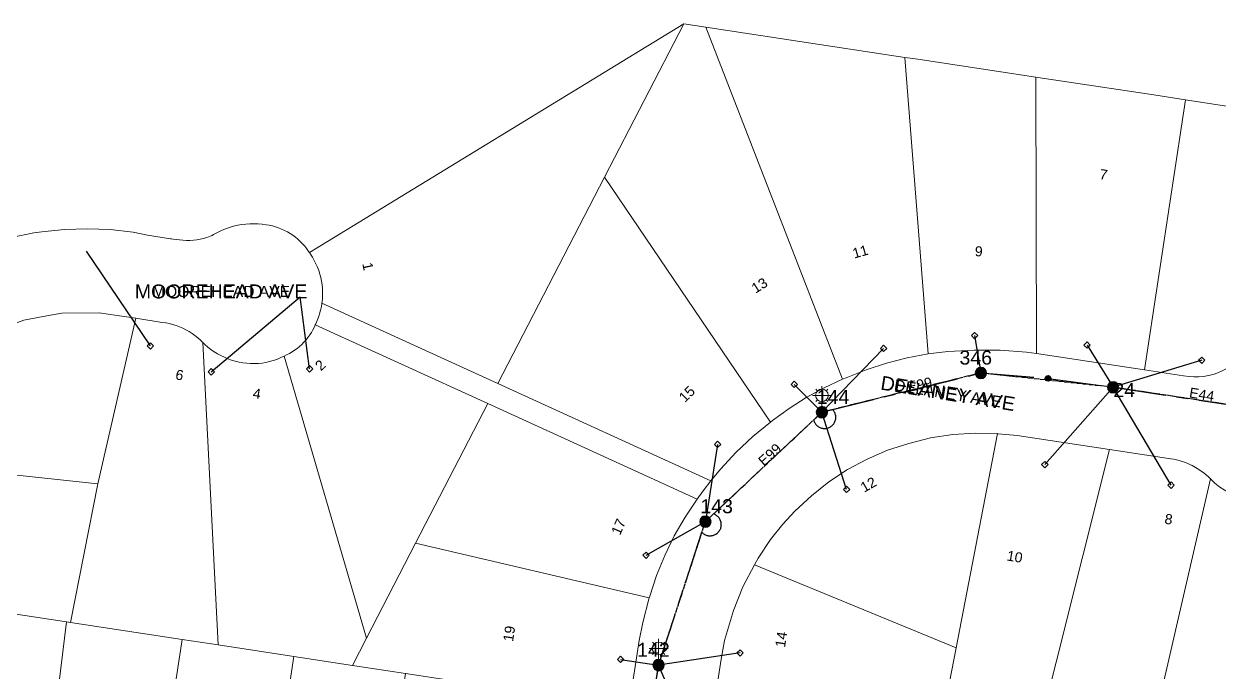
# Model space of a CAD drawing. Header units: metres. Extents: x 277548 to 280124, y 6243677 to 6246862.
# Drawn here: x 279015.8 to 279229.5, y 6245557.5 to 6245673.3 of the extents above; entities that cross this region are included whole.
import ezdxf
from ezdxf.enums import TextEntityAlignment as Align

# ---------------------------------------------------------------- set-up
doc = ezdxf.new("R2010")
doc.units = ezdxf.units.M
doc.linetypes.add('Cable Exist OH', pattern=[1, 1, 0])
doc.linetypes.add('IECLCENT', pattern=[15.5, 9.5, -2, 2, -2])
doc.layers.get('0').update_dxf_attribs({"color": 6})
doc.layers.add('Cadastre Land Parcels_SP_EXT', color=9, linetype='Continuous', lineweight=5)
doc.layers.add('Cadastre Roads_SP_EXT', color=94, linetype='Continuous', lineweight=15)
for name, color, linetype in [('Equip_LV_EXT', 7, 'Continuous'), ('Equip_SP_SL_EXT', 7, 'Continuous'), ('Mains_LV_EXT', 7, 'Continuous'), ('Mains_SL_EXT', 7, 'Continuous'), ('Notes_HV_MISC', 7, 'Continuous'), ('Notes_LV_MISC', 7, 'Continuous'), ('Services_SP_EXT', 7, 'Continuous'), ('SupportsOH_SP_TR_HV_LV_SL_EXT', 7, 'Continuous')]:
    doc.layers.add(name, color=color, linetype=linetype)
doc.styles.add('POLE_LABEL', font='arial.ttf')
doc.styles.get("Standard").update_dxf_attribs({"font": 'arial.ttf'})

# ---------------------------------------------------------------- blocks, each defined once
blk = doc.blocks.new('*U75')
at = {"lineweight": 15}
for p, q in [((0, 1.75), (0, 6.25)), ((-2.25, 4), (2.25, 4)), ((-1.46, 5.46), (-1.06, 5.06)), ((-1.46, 2.54), (-1.06, 2.94)), ((1.46, 5.46), (1.06, 5.06)), ((1.46, 2.54), (1.06, 2.94)), ((0, 0), (0, 2.5))]:
    blk.add_line(p, q, dxfattribs=at)
blk.add_circle((0, 4), 1.5, dxfattribs=at)
for tag, p, height, flags in [('OPERATING_VOLTAGE', (0.98, -1.65), 0.2, 9), ('ORIENTATION', (0.98, -1.85), 0.2, 9), ('OWNED_BY', (0.98, -2.05), 0.2, 9), ('STATE', (0.98, -2.25), 0.2, 9), ('CONSTRUCTED_VOLTAGE', (0.98, -0.65), 0.2, 9), ('CONTROL_TYPE', (0.98, -0.85), 0.2, 9), ('LANTERN_PURPOSE', (0.98, -1.05), 0.2, 9), ('LANTERN_TYPE', (0.98, -1.25), 0.2, 9), ('NO_PHASES', (0.98, -1.45), 0.2, 9), ('USAGE', (0.98, -2.45), 0.2, 9), ('CEXIST', (0.98, -2.65), 0.2, 9), ('CNEW', (0.98, -2.85), 0.2, 9), ('LNUMBER', (2.18, -3.25), 2.5, 8), ('CNUMBER', (0.98, -3.05), 0.2, 9), ('CREMOVE', (0.98, -3.25), 0.2, 9), ('CREPLACE', (0.98, -3.45), 0.2, 9), ('LKINGHEIGHT', (0.98, -3.65), 0.2, 9), ('LBRACKET', (0.98, -3.85), 0.2, 9), ('LBRACKETVOCAB', (0.98, -4.05), 0.2, 9), ('LCATEGORY', (0.98, -4.25), 0.2, 9), ('LCHARGE1', (0.98, -4.45), 0.2, 9), ('LCHARGE1PERCENT', (0.98, -4.65), 0.2, 9), ('LCHARGE2', (0.98, -4.85), 0.2, 9), ('LCHARGE2PERCENT', (0.98, -5.05), 0.2, 9), ('LCHARGE3', (0.98, -5.25), 0.2, 9), ('LCHARGE3PERCENT', (0.98, -5.45), 0.2, 9), ('LEXIST', (0.98, -5.65), 0.2, 9), ('LLAMP', (0.98, -5.85), 0.2, 9), ('LLAMPVOCAB', (0.98, -6.05), 0.2, 9), ('LMAST', (0.98, -6.25), 0.2, 9), ('LMASTVOCAB', (0.98, -6.45), 0.2, 9), ('LNEW', (0.98, -6.65), 0.2, 9), ('LANTNUMBER', (0.98, -6.85), 0.2, 9), ('LOUTREACH', (0.98, -7.25), 0.2, 9), ('LOUTREACHVOCAB', (0.98, -7.45), 0.2, 9), ('LRATECODE', (0.98, -7.65), 0.2, 9), ('LREMOVE', (0.98, -7.85), 0.2, 9), ('LREPLACE', (0.98, -8.05), 0.2, 9), ('LTYPE', (0.98, -8.25), 0.2, 9), ('LTYPEVOCAB', (0.98, -8.45), 0.2, 9), ('LEGEND', (0.98, -8.65), 0.2, 9), ('STREETNAME', (0.98, -9.25), 0.2, 9), ('SUBURB', (0.98, -9.45), 0.2, 1), ('LOCATION', (0.98, -8.85), 0.2, 9), ('NOTES', (0.98, -9.05), 0.2, 9)]:
    blk.add_attdef(tag, p, '', height=height, dxfattribs=dict(flags=flags))
blk = doc.blocks.new('CCP_EXT')
at = {"flags": 9}
for tag, p in [('STATE', (0, -1.8)), ('NOTES', (0, -2))]:
    blk.add_attdef(tag, text='', height=0.2, dxfattribs=at).set_placement(p, align=Align.MIDDLE_LEFT)
blk.add_wipeout([(0, 0.57), (0.57, 0), (0, -0.57), (-0.57, 0)])
blk.add_lwpolyline([(-0.57, 0), (0, 0.57), (0.57, 0), (0, -0.57), (-0.57, 0)])
at = {"flags": 1}
blk.add_attdef('Z', (0, 0), '', height=0.2, dxfattribs=at)
at = {"flags": 9}
for tag, p in [('CCP_TYPE', (0, 0)), ('CONSTRUCTED_VOLTAGE', (0, -0.2)), ('OPERATING_VOLTAGE', (0, -0.6)), ('ORIENTATION', (0, -0.8)), ('OWNED_BY', (0, -1)), ('NO_PHASES', (0, -0.4)), ('USAGE', (0, -1.2)), ('LEGEND', (0, -1.4)), ('LIFE_SUPPORT', (0, -1.6))]:
    blk.add_attdef(tag, text='', height=0.2, dxfattribs=at).set_placement(p, align=Align.MIDDLE_LEFT)
blk = doc.blocks.new('POLE_EXT')
blk.add_hatch(color=256).paths.add_polyline_path([(-1, 0, 1), (1, 0, 1)])
blk.add_lwpolyline([(-1, 0, 1), (1, 0, 1)], format="xyb", close=True)
for tag, height, flags, p in [('pNumber', 2.5, 8, (-17.84, 2.07)), ('OWNED_BY', 0.2, 9, (1.35, -0.4)), ('SPECIAL_USE', 0.2, 9, (1.35, -0.8)), ('STATE', 0.2, 9, (1.35, -1)), ('cLV', 0.2, 9, (1.35, -1.4)), ('hDepth', 0.2, 9, (1.35, -1.6)), ('hDia', 0.2, 9, (1.35, -1.8)), ('cHV', 0.2, 9, (1.35, -2)), ('PARENT', 0.2, 9, (1.35, -0.6)), ('USAGE', 0.2, 9, (1.35, -1.2)), ('LBRACKET', 0.2, 9, (1.35, -2.2)), ('cLinedev', 0.2, 9, (1.35, -3.4)), ('pExisting', 0.2, 9, (1.35, -3.8)), ('LExisting', 0.2, 9, (1.35, -2.4)), ('LANTNUMBER', 0.2, 9, (1.35, -2.6)), ('LOther', 0.2, 9, (1.35, -2.8)), ('LRemove', 0.2, 9, (1.35, -3)), ('LEGEND', 0.2, 9, (1.35, -3.2)), ('LOCATION', 0.2, 9, (1.35, -3.6)), ('PFNUMBER', 0.2, 9, (1.35, -4)), ('NEWPFNUMBER', 0.2, 9, (1.35, -4.2)), ('pFooting', 0.2, 9, (1.35, -4.4)), ('pNew', 0.2, 9, (1.35, -4.6)), ('pRelocate', 0.2, 9, (1.35, -5)), ('pRemove', 0.2, 9, (1.35, -5.2)), ('pReplace', 0.2, 9, (1.35, -5.4)), ('pStay', 0.2, 9, (1.35, -5.6)), ('pType', 0.2, 9, (1.35, -5.8)), ('cspan', 0.2, 9, (1.35, -6)), ('STREETNAME', 0.2, 9, (1.35, -6.2)), ('SUBURB', 0.2, 9, (1.35, -6.4)), ('OPERATED_BY', 0.2, 9, (1.36, -7.01)), ('NOTES', 0.2, 9, (1.35, -6.6)), ('MAINTAINED_BY', 0.2, 9, (1.36, -6.81))]:
    blk.add_attdef(tag, text='', height=height, dxfattribs=dict(flags=flags)).set_placement(p, align=Align.MIDDLE_LEFT)
at = {"style": 'POLE_LABEL'}
for tag, height, flags, p in [('ASSET_NUM', 2.5, 8, (2, 2)), ('STRUCTURE_PLANT_NUMBER', 0.2, 9, (1.35, 0.03)), ('STREET_CODE', 0.2, 9, (1.35, -0.2))]:
    blk.add_attdef(tag, text='', height=height, dxfattribs=dict(at, flags=flags)).set_placement(p, align=Align.MIDDLE_LEFT)
at = {"flags": 1}
blk.add_attdef('Z', (1.35, -7.33), '', height=0.2, dxfattribs=at)
blk = doc.blocks.new('CONNECTOR_NODE_EXT')
h = blk.add_hatch(color=256)
edge = h.paths.add_edge_path()
edge.add_arc((0, 0), 0.5, 0, 360)
blk.add_circle((0, 0), 0.5)
at = {"flags": 1}
blk.add_attdef('Z', (0, 0), '', height=0.2, dxfattribs=at)
at = {"flags": 9}
for tag, p in [('CONNECTOR_TYPE', (0, 0)), ('CONSTRUCTED_VOLTAGE', (0, -0.2)), ('OPERATING_VOLTAGE', (0, -0.6)), ('ORIENTATION', (0, -0.8)), ('SUBTYPE', (0, -1)), ('NO_PHASES', (0, -0.4)), ('USAGE', (0, -1.2)), ('NOTES', (0, -1.4))]:
    blk.add_attdef(tag, text='', height=0.2, dxfattribs=at).set_placement(p, align=Align.MIDDLE_LEFT)

msp = doc.modelspace()

# ---------------------------------------------------------------- linework, layer by layer
at = {"layer": 'Cadastre Land Parcels_SP_EXT', "linetype": 'Continuous'}
for points in [[(279119.58604, 6245645.92302), (279133.75203, 6245673.33696), (279066.82197, 6245632.45), (279067.02098, 6245632.17396), (279067.37599, 6245631.62197), (279067.70096, 6245631.05002), (279067.99599, 6245630.46296), (279068.26002, 6245629.86), (279068.49198, 6245629.24503), (279068.69002, 6245628.61804), (279068.85697, 6245627.98196), (279068.99, 6245627.33801), (279069.08999, 6245626.68797), (279069.15297, 6245626.03396), (279069.18398, 6245625.37703), (279069.18098, 6245624.72001), (279069.14202, 6245624.06299), (279069.07003, 6245623.41896), (279100.541, 6245609.062), (279119.58604, 6245645.92302)], [(279137.70103, 6245672.72702), (279133.75203, 6245673.33696), (279119.58604, 6245645.92302), (279149.27402, 6245602.16596), (279149.63901, 6245602.45701), (279152.572, 6245604.61003), (279155.64404, 6245606.55803), (279158.84097, 6245608.29598), (279162.14797, 6245609.81203), (279137.70103, 6245672.72702)], [(279154.492, 6245670.219), (279137.70103, 6245672.72702), (279162.14797, 6245609.81203), (279162.78802, 6245610.10096), (279166.33599, 6245611.53204), (279169.97397, 6245612.721), (279173.68403, 6245613.659), (279177.44797, 6245614.34402), (279173.30199, 6245667.33697), (279154.492, 6245670.219)], [(279175.59502, 6245667.02604), (279173.30199, 6245667.33697), (279177.44797, 6245614.34402), (279180.969, 6245614.76696), (279185.644, 6245615.046), (279190.32704, 6245615.00802), (279194.99701, 6245614.65301), (279196.80103, 6245614.432), (279196.699, 6245663.79501), (279175.59502, 6245667.02604)], [(279197.03599, 6245663.74404), (279196.699, 6245663.79501), (279196.80103, 6245614.432), (279216.10303, 6245611.496), (279223.44003, 6245659.74699), (279217.80299, 6245660.64003), (279197.03599, 6245663.74404)], [(279238.9, 6245657.40502), (279223.44003, 6245659.74699), (279216.10303, 6245611.496), (279223.10904, 6245610.43), (279224.09696, 6245610.32003), (279224.96403, 6245610.25201), (279225.83199, 6245610.25599), (279226.69703, 6245610.33204), (279227.55403, 6245610.48097), (279228.39398, 6245610.69898), (279229.213, 6245610.98597), (279230.00703, 6245611.34001), (279231.25896, 6245611.96796), (279231.78799, 6245612.25504), (279232.38397, 6245612.45397), (279233.162, 6245612.721), (279234.359, 6245613.03202), (279235.21203, 6245613.18501), (279236.07398, 6245613.26901), (279236.94096, 6245613.282), (279237.21099, 6245613.26601), (279243.812, 6245656.66303), (279238.9, 6245657.40502)], [(279149.27402, 6245602.16596), (279119.58604, 6245645.92302), (279100.541, 6245609.062), (279138.59098, 6245591.68202), (279140.32, 6245593.76199), (279143.11299, 6245596.763), (279146.10102, 6245599.57101), (279149.27402, 6245602.16596)], [(279035.78303, 6245620.72102), (279032.43001, 6245621.23096), (279029.21002, 6245621.71997), (279022.54701, 6245621.64303), (279019.19699, 6245621.02903), (279015.74204, 6245620.39498), (279009.10596, 6245617.92397), (279006.03499, 6245616.10599), (279002.96402, 6245614.28802), (278999.83201, 6245611.67903), (278996.96297, 6245608.78498), (278994.37897, 6245605.63301), (278992.10697, 6245602.24899), (278991.56496, 6245601.32697), (278990.239, 6245598.87398), (278989.15101, 6245596.30597), (278988.83901, 6245595.41496), (279029.024, 6245591.12703), (279035.78303, 6245620.72102)], [(279050.48396, 6245562.33802), (279047.76597, 6245616.37099), (279047.656, 6245616.48697), (279047.41697, 6245616.72503), (279047.341, 6245616.80002), (279046.86197, 6245617.22596), (279046.36201, 6245617.62399), (279045.83997, 6245617.99702), (279045.30202, 6245618.34204), (279044.74499, 6245618.65898), (279044.17304, 6245618.94597), (279043.58704, 6245619.20196), (279042.987, 6245619.42703), (279042.37803, 6245619.62101), (279041.75803, 6245619.78301), (279041.21796, 6245619.89396), (279041.13298, 6245619.90898), (279040.51103, 6245619.99298), (279035.78303, 6245620.72102), (279029.024, 6245591.12703), (279024.08399, 6245566.353), (279044.05803, 6245563.31497), (279050.48396, 6245562.33802)], [(279098.702, 6245605.50396), (279067.88001, 6245619.56298), (279067.712, 6245619.17997), (279067.46397, 6245618.68601), (279067.18996, 6245618.20504), (279066.89104, 6245617.73997), (279066.56898, 6245617.29097), (279066.22298, 6245616.85903), (279065.85499, 6245616.44501), (279065.46597, 6245616.05202), (279065.05699, 6245615.67996), (279064.62902, 6245615.32999), (279064.184, 6245615.00201), (279063.72096, 6245614.69903), (279063.24396, 6245614.41902), (279062.75301, 6245614.16497), (279062.339, 6245613.97903), (279077.03604, 6245563.56999), (279085.79802, 6245580.528), (279098.702, 6245605.50396)], [(279062.339, 6245613.97903), (279062.23097, 6245613.921), (279061.61803, 6245613.63604), (279060.98998, 6245613.38402), (279060.34904, 6245613.16399), (279059.69803, 6245612.97902), (279059.03801, 6245612.827), (279058.37198, 6245612.71102), (279057.70003, 6245612.62904), (279057.00803, 6245612.61102), (279056.31303, 6245612.63002), (279055.62298, 6245612.68399), (279054.93602, 6245612.77497), (279054.25303, 6245612.90102), (279053.57896, 6245613.06302), (279052.91399, 6245613.26), (279052.26104, 6245613.49196), (279051.62001, 6245613.75802), (279050.994, 6245614.05597), (279050.38397, 6245614.38704), (279049.79497, 6245614.75), (279049.22302, 6245615.14299), (279048.672, 6245615.56504), (279048.145, 6245616.01598), (279047.76597, 6245616.37099), (279050.48396, 6245562.33802), (279064.03198, 6245560.27704), (279074.51097, 6245558.68502), (279077.03604, 6245563.56999), (279062.339, 6245613.97903)], [(279136.13701, 6245588.401), (279098.702, 6245605.50396), (279085.79802, 6245580.528), (279127.56901, 6245570.735), (279127.66, 6245571.053), (279128.87598, 6245574.737), (279130.34001, 6245578.33002), (279132.04297, 6245581.81598), (279133.97799, 6245585.178), (279136.13701, 6245588.401)], [(279189.86904, 6245600.10304), (279185.85697, 6245600.21001), (279181.85303, 6245599.95296), (279177.88902, 6245599.33401), (279173.99602, 6245598.35599), (279170.20196, 6245597.12897), (279166.53403, 6245595.56398), (279163.02299, 6245593.67198), (279159.69903, 6245591.46702), (279156.58796, 6245588.97101), (279153.63703, 6245586.26299), (279151.46502, 6245583.916), (279149.287, 6245581.16797), (279147.07498, 6245577.829), (279146.40497, 6245576.66901), (279182.42799, 6245561.84803), (279189.86904, 6245600.10304)], [(279209.87099, 6245597.28196), (279193.38097, 6245599.77903), (279189.97901, 6245600.09703), (279189.86904, 6245600.10304), (279182.42799, 6245561.84803), (279178.728, 6245542.82799), (279195.53796, 6245540.27103), (279209.87099, 6245597.28196)], [(279227.89199, 6245592.01301), (279227.54299, 6245592.36801), (279226.78801, 6245593.023), (279226.38398, 6245593.32103), (279225.54702, 6245593.88601), (279224.66396, 6245594.38403), (279224.21197, 6245594.61396), (279223.74301, 6245594.80803), (279223.27599, 6245595.00103), (279222.31697, 6245595.30896), (279221.34301, 6245595.53704), (279220.85197, 6245595.61203), (279209.87099, 6245597.28196), (279195.53796, 6245540.27103), (279198.613, 6245539.80401), (279215.31298, 6245537.26401), (279227.89199, 6245592.01301)], [(279029.024, 6245591.12703), (278988.83901, 6245595.41496), (278987.73601, 6245591.93801), (278986.96804, 6245588.37096), (278986.86204, 6245587.69398), (278984.532, 6245572.36801), (279023.39103, 6245566.459), (279024.08399, 6245566.353), (279029.024, 6245591.12703)], [(279239.01704, 6245588.46698), (279238.73402, 6245588.40903), (279237.76696, 6245588.28996), (279236.793, 6245588.248), (279235.771, 6245588.29297), (279234.75499, 6245588.41999), (279233.75304, 6245588.62501), (279232.86203, 6245588.87296), (279231.99301, 6245589.19201), (279231.15297, 6245589.579), (279230.34596, 6245590.031), (279229.57897, 6245590.54704), (279228.705, 6245591.24698), (279227.89199, 6245592.01301), (279215.31298, 6245537.26401), (279218.507, 6245536.778), (279238.40198, 6245533.75296), (279245.57097, 6245532.66303), (279239.01704, 6245588.46698)], [(279127.56901, 6245570.735), (279085.79802, 6245580.528), (279077.03604, 6245563.56999), (279074.51097, 6245558.68502), (279084.00398, 6245557.24096), (279103.96901, 6245554.18801), (279123.94296, 6245551.14998), (279125.76297, 6245563.11199), (279126.41, 6245566.34098), (279127.56901, 6245570.735)], [(279182.42799, 6245561.84803), (279146.40497, 6245576.66901), (279144.32103, 6245572.69298), (279142.61497, 6245568.51803), (279141.03903, 6245563.10898), (279140.42803, 6245559.79898), (279138.77401, 6245548.92197), (279178.728, 6245542.82799), (279182.42799, 6245561.84803)], [(279023.39103, 6245566.459), (278984.532, 6245572.36801), (278980.842, 6245548.11399), (279020.39699, 6245542.11303), (279023.39103, 6245566.459)], [(279024.08399, 6245566.353), (279023.39103, 6245566.459), (279020.39699, 6245542.11303), (279016.71396, 6245517.903), (279036.688, 6245514.86497), (279044.05803, 6245563.31497), (279024.08399, 6245566.353)], [(279064.03198, 6245560.27704), (279050.48396, 6245562.33802), (279044.05803, 6245563.31497), (279036.688, 6245514.86497), (279056.66204, 6245511.82801), (279064.03198, 6245560.27704)], [(279074.51097, 6245558.68502), (279064.03198, 6245560.27704), (279056.66204, 6245511.82801), (279076.63598, 6245508.78902), (279084.00398, 6245557.24096), (279074.51097, 6245558.68502)]]:
    msp.add_lwpolyline(points, close=True, dxfattribs=at)
at = {"layer": 'Cadastre Roads_SP_EXT', "linetype": 'Continuous'}
for points in [[(279015.74202, 6245620.395), (279019.19698, 6245621.02904), (279022.54703, 6245621.64303), (279029.20997, 6245621.72003), (279032.43004, 6245621.231), (279035.783, 6245620.72103), (279040.51098, 6245619.99304), (279041.13301, 6245619.90897), (279041.21796, 6245619.89396), (279041.75804, 6245619.78296), (279042.37803, 6245619.621), (279042.98699, 6245619.427), (279043.58702, 6245619.20199), (279044.17302, 6245618.946), (279044.74498, 6245618.659), (279045.30201, 6245618.34198), (279045.83997, 6245617.99697), (279046.36203, 6245617.62397), (279046.86202, 6245617.22598), (279047.34099, 6245616.79999), (279047.41702, 6245616.72502), (279047.65598, 6245616.48703), (279047.76601, 6245616.371), (279048.14501, 6245616.01601), (279048.67202, 6245615.56503), (279049.22296, 6245615.14302), (279049.79501, 6245614.74997), (279050.38401, 6245614.38704), (279050.99402, 6245614.05598), (279051.62002, 6245613.75803), (279052.26103, 6245613.49197), (279052.91397, 6245613.25999), (279053.579, 6245613.06298), (279054.25303, 6245612.90103), (279054.93599, 6245612.77501), (279055.62301, 6245612.68397), (279056.31303, 6245612.63002), (279057.008, 6245612.61103), (279057.69996, 6245612.62896), (279058.37197, 6245612.71099), (279059.03797, 6245612.82703), (279059.69797, 6245612.979), (279060.34896, 6245613.164), (279060.98997, 6245613.38397), (279061.618, 6245613.63599), (279062.23102, 6245613.92096), (279062.33901, 6245613.97897), (279062.75299, 6245614.16503), (279063.24397, 6245614.419), (279063.721, 6245614.69902), (279064.18399, 6245615.002), (279064.62896, 6245615.32996), (279065.05698, 6245615.68001), (279065.46601, 6245616.05204), (279065.855, 6245616.445), (279066.22297, 6245616.85898), (279066.56904, 6245617.29097), (279066.891, 6245617.74), (279067.19, 6245618.20502), (279067.46402, 6245618.68602), (279067.71198, 6245619.18001), (279067.88002, 6245619.56299), (279067.95199, 6245619.70401), (279068.21903, 6245620.29601), (279068.45498, 6245620.901), (279068.58603, 6245621.30102), (279068.658, 6245621.51702), (279068.82896, 6245622.14302), (279068.96698, 6245622.77802), (279069.07003, 6245623.41904), (279069.142, 6245624.06296), (279069.18103, 6245624.72004), (279069.18403, 6245625.37704), (279069.15304, 6245626.03403), (279069.08999, 6245626.68803), (279068.99003, 6245627.33804), (279068.85704, 6245627.98197), (279068.68996, 6245628.61804), (279068.49198, 6245629.24501), (279068.26, 6245629.85997), (279067.99597, 6245630.46301), (279067.70103, 6245631.04998), (279067.37597, 6245631.62202), (279067.02099, 6245632.17402), (279066.82203, 6245632.44998), (279066.672, 6245632.68602), (279066.33697, 6245633.15501), (279065.97898, 6245633.60696), (279065.596, 6245634.03904), (279065.19297, 6245634.45098), (279064.76601, 6245634.83997), (279064.76601, 6245634.83997), (279064.32201, 6245635.20803), (279063.85796, 6245635.55004), (279063.37696, 6245635.86803), (279062.87998, 6245636.162), (279062.36798, 6245636.42797), (279061.843, 6245636.66799), (279061.30601, 6245636.87904), (279060.75896, 6245637.06201), (279060.20299, 6245637.21601), (279059.64101, 6245637.33999), (279059.07002, 6245637.43598), (279058.49798, 6245637.50098), (279058.36702, 6245637.51696), (279057.64397, 6245637.58601), (279056.91898, 6245637.61701), (279056.19399, 6245637.60897), (279055.46998, 6245637.56297), (279054.74896, 6245637.47899), (279054.03298, 6245637.35704), (279053.27902, 6245637.17601), (279052.53399, 6245636.95604), (279051.80202, 6245636.69501), (279051.08498, 6245636.39901), (279050.38401, 6245636.063), (279049.70299, 6245635.69203), (279049.42103, 6245635.51003), (279049.09404, 6245635.37802), (279048.50601, 6245635.178), (279047.91003, 6245635.00802), (279047.30399, 6245634.86902), (279046.693, 6245634.762), (279046.07601, 6245634.688), (279045.45699, 6245634.64596), (279044.83699, 6245634.63704), (279044.217, 6245634.65903), (279043.59797, 6245634.71396), (279042.98398, 6245634.80103), (279042.46899, 6245634.87503), (279042.188, 6245634.91803), (279041.99999, 6245634.94603), (279037.85201, 6245635.58403), (279035.28999, 6245636.13303), (279031.22404, 6245636.575), (279027.13602, 6245636.73104), (279023.04799, 6245636.59999), (279018.97904, 6245636.18504), (279017.55502, 6245635.97196), (279013.57702, 6245635.15999)], [(279230.00699, 6245611.33996), (279229.21303, 6245610.98603), (279228.394, 6245610.69903), (279227.55403, 6245610.48101), (279226.69703, 6245610.33204), (279225.83198, 6245610.256), (279224.96402, 6245610.25203), (279224.09704, 6245610.32003), (279223.10899, 6245610.42997), (279216.10298, 6245611.49599), (279196.80103, 6245614.43198), (279196.80103, 6245614.43198), (279194.99703, 6245614.65301), (279190.32698, 6245615.008), (279185.64404, 6245615.04597), (279180.96904, 6245614.76701), (279177.44803, 6245614.34403), (279173.684, 6245613.65904), (279169.97401, 6245612.72097), (279166.33599, 6245611.53202), (279162.78804, 6245610.10103), (279162.148, 6245609.812), (279158.84104, 6245608.29597), (279155.64401, 6245606.55802), (279152.57203, 6245604.61), (279149.63896, 6245602.45702), (279149.27399, 6245602.16596), (279146.10099, 6245599.57101), (279143.11299, 6245596.76297), (279140.31996, 6245593.76199), (279138.59103, 6245591.68204), (279137.23103, 6245589.864), (279136.13701, 6245588.40104), (279133.97802, 6245585.17797), (279132.04298, 6245581.81599), (279130.34, 6245578.33003), (279128.87598, 6245574.73696), (279127.66001, 6245571.05302), (279127.56897, 6245570.73503), (279126.41004, 6245566.34103), (279125.76303, 6245563.11204), (279123.94296, 6245551.14997)], [(279138.774, 6245548.92201), (279140.42796, 6245559.79898), (279141.03904, 6245563.10904), (279142.61503, 6245568.51803), (279144.32101, 6245572.69304), (279146.40503, 6245576.669), (279147.075, 6245577.82899), (279149.28697, 6245581.168), (279151.46503, 6245583.91599), (279153.637, 6245586.26298), (279156.588, 6245588.97096), (279159.69901, 6245591.46701), (279163.02302, 6245593.67201), (279166.53397, 6245595.56396), (279170.20201, 6245597.129), (279173.99598, 6245598.35601), (279177.88903, 6245599.334), (279181.85298, 6245599.95302), (279185.85703, 6245600.20999), (279189.86903, 6245600.10296), (279189.97897, 6245600.09696), (279193.38103, 6245599.77897), (279209.87098, 6245597.28204), (279220.85198, 6245595.612), (279221.34296, 6245595.53703), (279222.31697, 6245595.30902), (279223.27597, 6245595.00101), (279223.74302, 6245594.80797), (279224.21201, 6245594.61397), (279224.66396, 6245594.38402), (279225.54702, 6245593.88597), (279226.38398, 6245593.32099), (279226.78798, 6245593.02296), (279227.54299, 6245592.368), (279227.89198, 6245592.01301), (279228.70501, 6245591.24704), (279229.57897, 6245590.54696)]]:
    msp.add_lwpolyline(points, dxfattribs=at)
at = {"layer": 'Mains_SL_EXT', "linetype": 'Cable Exist OH'}
msp.add_lwpolyline([(279244.97054, 6245603.20509), (279210.49185, 6245608.39206), (279186.86707, 6245610.94925), (279158.44303, 6245603.92906)], dxfattribs=at)
at = {"layer": 'Notes_LV_MISC', "linetype": 'IECLCENT'}
for points in [[(279158.44303, 6245603.92906), (279186.86707, 6245610.94925)], [(279186.86707, 6245610.94925), (279198.88495, 6245609.9838)], [(279198.88495, 6245609.9838), (279210.49185, 6245608.39206)], [(279210.49185, 6245608.39206), (279244.97054, 6245603.20509)], [(279129.24799, 6245558.72501), (279137.62603, 6245584.37797)]]:
    msp.add_lwpolyline(points, dxfattribs=at)
for points in [[(279156.985, 6245602.55903, 1.304398373), (279160.39098, 6245604.38399)], [(279137.00496, 6245582.47602, 1.28898225), (279139.08501, 6245585.74803)]]:
    msp.add_lwpolyline(points, format="xyb", dxfattribs=at)
at = {"layer": 'Services_SP_EXT'}
msp.add_lwpolyline([(279139.79999, 6245534.667), (279129.24797, 6245558.72502)], dxfattribs=at)

# ---------------------------------------------------------------- block references
at = {"layer": 'Equip_LV_EXT'}
msp.add_blockref('CONNECTOR_NODE_EXT', (279198.88502, 6245609.98381), dxfattribs=at)
at = {"layer": 'Equip_SP_SL_EXT', "xscale": 0.75, "yscale": 0.75, "zscale": 0.75}
for p in [(279158.44303, 6245603.92897), (279129.24797, 6245558.72497)]:
    msp.add_blockref('*U75', p, dxfattribs=at)
at = {"layer": 'SupportsOH_SP_TR_HV_LV_SL_EXT'}
ref = msp.add_blockref('POLE_EXT', (279186.86701, 6245610.94926), dxfattribs=at)
ref.add_attrib('ASSET_NUM', '346', dxfattribs={"layer": '0', "height": 2.5, "style": 'POLE_LABEL'}).set_placement((279188.86701, 6245611.69926), align=Align.BOTTOM_RIGHT)
ref = msp.add_blockref('POLE_EXT', (279210.49189, 6245608.39205), dxfattribs=at)
ref.add_attrib('ASSET_NUM', '24', dxfattribs={"layer": '0', "height": 2.5, "style": 'POLE_LABEL'}).set_placement((279212.49189, 6245609.14205), align=Align.TOP_CENTER)
ref = msp.add_blockref('POLE_EXT', (279158.44302, 6245603.92904), dxfattribs=at)
ref.add_attrib('ASSET_NUM', '144', dxfattribs={"layer": '0', "height": 2.5, "rotation": 359.9954198, "style": 'POLE_LABEL'}).set_placement((279160.44302, 6245604.67904), align=Align.BOTTOM_CENTER)
ref = msp.add_blockref('POLE_EXT', (279137.62598, 6245584.378), dxfattribs=at)
ref.add_attrib('ASSET_NUM', '143', dxfattribs={"layer": '0', "height": 2.5, "rotation": 0.050454, "style": 'POLE_LABEL'}).set_placement((279139.62598, 6245585.128), align=Align.BOTTOM_CENTER)
ref = msp.add_blockref('POLE_EXT', (279129.24804, 6245558.72496), dxfattribs=at)
ref.add_attrib('ASSET_NUM', '142', dxfattribs={"layer": '0', "height": 2.5, "rotation": 0.0641346, "style": 'POLE_LABEL'}).set_placement((279131.24804, 6245559.47496), align=Align.BOTTOM_RIGHT)

# ---------------------------------------------------------------- texts
at = {"layer": 'Cadastre Land Parcels_SP_EXT'}
for s, rotation, p in [('7', 350.804413, (279207.98029, 6245645.64235)), ('11', 15.793697, (279164.20807, 6245631.38359)), ('9', 357.311829, (279185.75359, 6245631.82315)), ('1', 282.242828, (279076.25814, 6245630.49602)), ('13', 32.047897, (279146.57296, 6245625.09847)), ('2', 43.383446, (279068.8796, 6245611.20515)), ('6', 348.116638, (279042.74855, 6245609.85729)), ('4', 351.486755, (279056.61666, 6245606.46768)), ('15', 44.202854, (279133.93229, 6245605.56133)), ('12', 29.544472, (279165.98793, 6245589.52824)), ('8', 351.370728, (279219.61853, 6245584.03109)), ('17', 66.265556, (279122.34482, 6245581.80911)), ('10', 350.298676, (279191.39917, 6245577.45825)), ('19', 81.48336, (279103.22256, 6245562.83888)), ('14', 81.481895, (279151.84229, 6245561.79824))]:
    msp.add_text(s, height=1.8, rotation=rotation, dxfattribs=at).set_placement(p)
at = {"layer": 'Cadastre Roads_SP_EXT'}
msp.add_text('MOOREHEAD AVE', height=2.5, dxfattribs=at).set_placement((279051.03576, 6245625.51844), align=Align.MIDDLE_CENTER)
msp.add_text('DELANEY AVE', height=2.5, rotation=350.798604, dxfattribs=at).set_placement((279180.98251, 6245607.2924), align=Align.MIDDLE_CENTER)
at = {"layer": 'Mains_LV_EXT'}
for s, rotation, p in [('E99', 12.0588517, (279173.91498, 6245607.54901)), ('E44', 350.3425144, (279224.01557, 6245606.59536)), ('E99', 42.1037399, (279148.06999, 6245594.18497))]:
    msp.add_text(s, height=1.8, rotation=rotation, dxfattribs=at).set_placement(p)
at = {"layer": 'Notes_HV_MISC'}
msp.add_text('MOOREHEAD AVE', height=2.5, dxfattribs=at).set_placement((279051.03576, 6245625.51844), align=Align.MIDDLE_CENTER)
msp.add_text('DELANEY AVE', height=2.5, rotation=350.798604, dxfattribs=at).set_placement((279180.98251, 6245607.2924), align=Align.MIDDLE_CENTER)
at = {"layer": 'Notes_LV_MISC'}
msp.add_text('MOOREHEAD AVE', height=2, dxfattribs=at).set_placement((279051.03576, 6245625.51844), align=Align.MIDDLE_CENTER)
msp.add_text('DELANEY AVE', height=2, rotation=350.798604, dxfattribs=at).set_placement((279180.98251, 6245607.2924), align=Align.MIDDLE_CENTER)

# ---------------------------------------------------------------- next in the draw order: block references
at = {"layer": 'Services_SP_EXT'}
for p in [(279185.75293, 6245617.62244), (279038.39409, 6245615.77052), (279169.465, 6245615.3443), (279205.84671, 6245615.93965), (279226.35916, 6245613.21069), (279049.27328, 6245611.15359), (279066.85134, 6245611.68298), (279153.50801, 6245608.90302), (279139.80915, 6245598.19105), (279198.29971, 6245594.56479), (279162.87254, 6245590.14249), (279220.86245, 6245590.89027), (279127.01075, 6245578.36757), (279122.46642, 6245559.74567), (279143.80731, 6245560.92092)]:
    msp.add_blockref('CCP_EXT', p, dxfattribs=at)

# ---------------------------------------------------------------- next in the draw order: block references
for p in [(279185.75293, 6245617.62244), (279038.39409, 6245615.77052), (279169.465, 6245615.3443), (279205.84671, 6245615.93965), (279226.35916, 6245613.21069), (279049.27328, 6245611.15359), (279066.85134, 6245611.68298), (279153.50801, 6245608.90302), (279139.80915, 6245598.19105), (279198.29971, 6245594.56479), (279162.87254, 6245590.14249), (279220.86245, 6245590.89027), (279127.01075, 6245578.36757), (279122.46642, 6245559.74567), (279143.80731, 6245560.92092)]:
    msp.add_blockref('CCP_EXT', p, dxfattribs=at)

# ---------------------------------------------------------------- next in the draw order: linework, layer by layer
at = {"layer": 'Mains_SL_EXT', "linetype": 'Cable Exist OH'}
for points in [[(279129.24799, 6245558.72501), (279137.62603, 6245584.37797), (279158.44303, 6245603.92898)], [(279121.01701, 6245503.75998), (279129.24799, 6245558.72501)]]:
    msp.add_lwpolyline(points, dxfattribs=at)
at = {"layer": 'Notes_LV_MISC', "linetype": 'IECLCENT'}
for points in [[(279137.62603, 6245584.37797), (279158.44303, 6245603.92898)], [(279121.01701, 6245503.75998), (279129.24799, 6245558.72501)]]:
    msp.add_lwpolyline(points, dxfattribs=at)
at = {"layer": 'Services_SP_EXT'}
for points in [[(279038.3941, 6245615.77047), (279026.96295, 6245632.71235)], [(279049.27326, 6245611.15359), (279065.17493, 6245624.54852)], [(279066.85137, 6245611.68299), (279065.17493, 6245624.54852)], [(279185.75297, 6245617.62245), (279186.86702, 6245610.94923)], [(279169.46502, 6245615.34432), (279158.44299, 6245603.92903)], [(279205.8467, 6245615.93969), (279210.49192, 6245608.39208)], [(279226.3592, 6245613.21074), (279210.49192, 6245608.39208)], [(279153.50802, 6245608.90304), (279158.44299, 6245603.92903)], [(279198.29976, 6245594.56484), (279210.49192, 6245608.39208)], [(279220.86251, 6245590.89039), (279210.49192, 6245608.39208)], [(279162.87255, 6245590.1425), (279158.44299, 6245603.92903)], [(279139.80913, 6245598.19103), (279137.62604, 6245584.378)], [(279127.0108, 6245578.36752), (279137.62604, 6245584.378)], [(279122.46643, 6245559.74562), (279129.24797, 6245558.72502)], [(279143.80731, 6245560.9209), (279129.24797, 6245558.72502)]]:
    msp.add_lwpolyline(points, dxfattribs=at)

doc.saveas('drawing.dxf')
